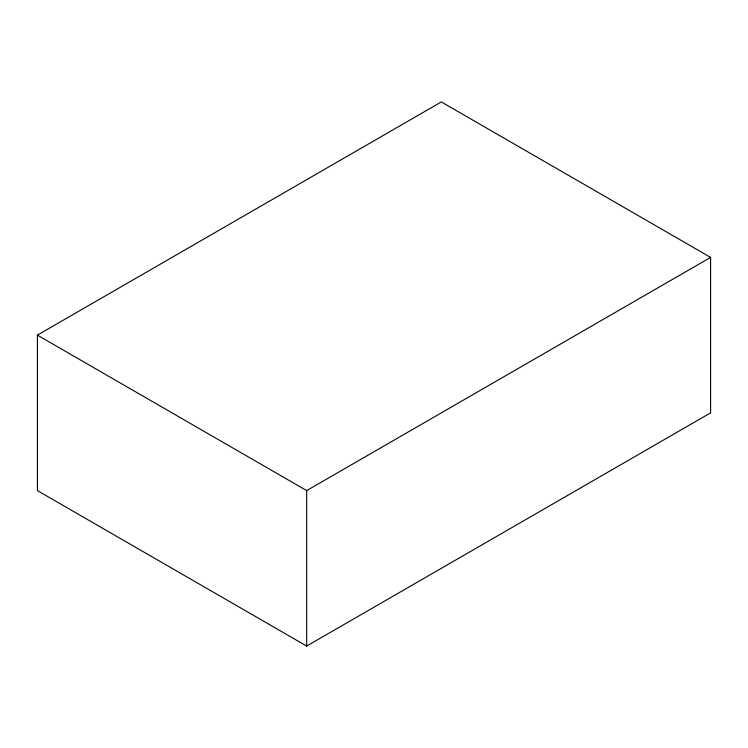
<?xml version="1.0" encoding="UTF-8"?>
<svg xmlns="http://www.w3.org/2000/svg" width="748" height="748" viewBox="0 0 748 748"><rect width="100%" height="100%" fill="white"/><g stroke="black" fill="none" stroke-linecap="round" stroke-linejoin="round"><path stroke-width="1.12" d="M37.4 335.132L441.32 101.934L710.6 257.396L710.6 412.868L306.68 646.066L37.4 490.604L37.4 335.132L306.68 490.604L710.6 257.396M306.68 490.604L306.68 646.066"/></g></svg>
